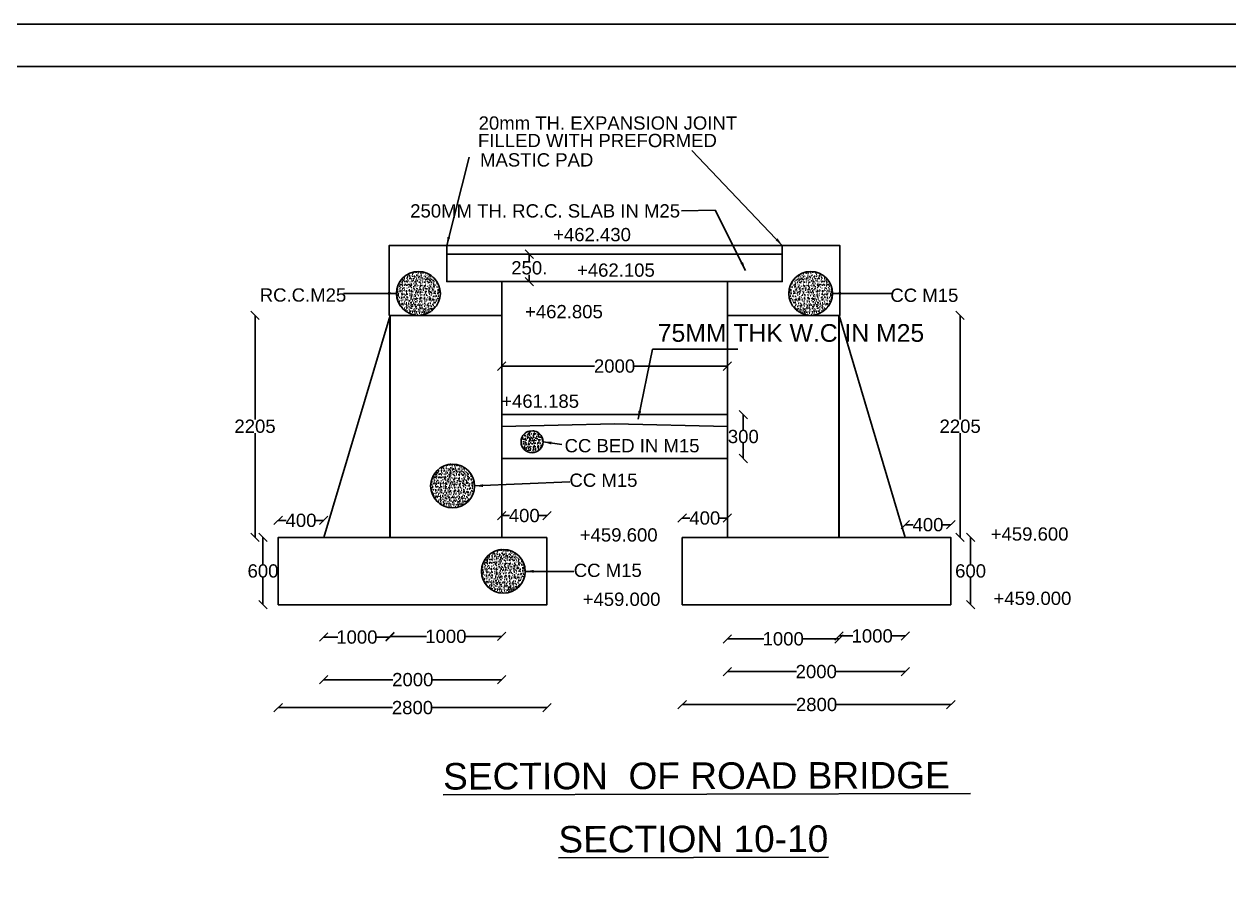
# Model space of a CAD drawing. Header units: millimetres. Extents: x 5124 to 6568637, y 2311 to 91879094.
# Drawn here: x 3502829 to 3516447, y 45954419 to 45964315 of the extents above; entities that cross this region are included whole.
import ezdxf

# ---------------------------------------------------------------- set-up
doc = ezdxf.new("R2010")
doc.units = ezdxf.units.MM
doc.header["$MEASUREMENT"] = 0
doc.linetypes.add('ACAD_ISO02W100', pattern=[15, 12, -3])
for name, color, linetype in [('DIMENSION', 7, 'Continuous'), ('DRAWING', 7, 'Continuous'), ('TEXT', 7, 'Continuous')]:
    doc.layers.add(name, color=color, linetype=linetype)
doc.styles.get("Standard").update_dxf_attribs({"font": 'arial.ttf', "height": 150})
doc.dimstyles.get("Standard").update_dxf_attribs({"dimtxt": 200, "dimasz": 110, "dimexe": 0.18, "dimexo": 0.0625, "dimgap": 0.09, "dimtad": 0, "dimtih": 1, "dimtoh": 1, "dimdec": 0, "dimzin": 0, "dimdsep": 46, "dimtxsty": 'Standard', "dimblk": 'OBLIQUE', "dimcen": 0.09, "dimse1": 1, "dimse2": 1, "dimadec": 0, "dimazin": 0, "dimtfac": 1, "dimtdec": 0, "dimtofl": 0, "dimtmove": 0, "dimatfit": 3, "dimfxl": 1, "dimtolj": 1, "dimtzin": 0, "dimarcsym": 0})

# ---------------------------------------------------------------- blocks, each defined once
blk = doc.blocks.new('_Oblique')
at = {"color": 0, "linetype": 'ByBlock', "lineweight": -2}
blk.add_line((-0.5, -0.5), (0.5, 0.5), dxfattribs=at)
blk = doc.blocks.new('*D69')
at = {"layer": 'Defpoints', "color": 0}
for p in [(3505701, 45958516), (3505529, 45957755), (3505701, 45957755)]:
    blk.add_point(p, dxfattribs=at)
at = {"layer": 'DIMENSION', "color": 0, "lineweight": -2}
for p, q in [((3505529, 45958516), (3505529, 45958212)), ((3505529, 45957755), (3505529, 45958058))]:
    blk.add_line(p, q, dxfattribs=at)
at = {"layer": 'DIMENSION', "color": 0, "lineweight": -2, "xscale": 95, "yscale": 95, "zscale": 95}
for p, rotation in [((3505529, 45958516), 90), ((3505529, 45957755), 270)]:
    blk.add_blockref('_Oblique', p, dxfattribs=dict(at, rotation=rotation))
at = {"layer": 'DIMENSION', "color": 0, "insert": (3505529, 45958135), "char_height": 150, "attachment_point": 5}
blk.add_mtext('\\A1;600', dxfattribs=at)
blk = doc.blocks.new('*D70')
at = {"layer": 'Defpoints', "color": 0}
for p in [(3505701, 45958707), (3505701, 45958516), (3506216, 45958516)]:
    blk.add_point(p, dxfattribs=at)
at = {"layer": 'DIMENSION', "color": 0, "lineweight": -2}
for p, q in [((3505701, 45958707), (3505790, 45958707)), ((3506216, 45958707), (3506127, 45958707))]:
    blk.add_line(p, q, dxfattribs=at)
at = {"layer": 'DIMENSION', "color": 0, "lineweight": -2, "xscale": 95, "yscale": 95, "zscale": 95, "rotation": 180}
blk.add_blockref('_Oblique', (3505701, 45958707), dxfattribs=at)
at = {"layer": 'DIMENSION', "color": 0, "lineweight": -2, "xscale": 95, "yscale": 95, "zscale": 95}
blk.add_blockref('_Oblique', (3506216, 45958707), dxfattribs=at)
at = {"layer": 'DIMENSION', "color": 0, "insert": (3505959, 45958707), "char_height": 150, "attachment_point": 5}
blk.add_mtext('\\A1;400', dxfattribs=at)
blk = doc.blocks.new('*D71')
at = {"layer": 'Defpoints', "color": 0}
for p in [(3505439, 45961023), (3506957, 45961023), (3505701, 45958516)]:
    blk.add_point(p, dxfattribs=at)
at = {"layer": 'DIMENSION', "color": 0, "lineweight": -2}
for p, q in [((3505439, 45961023), (3505439, 45959846)), ((3505439, 45958516), (3505439, 45959693))]:
    blk.add_line(p, q, dxfattribs=at)
at = {"layer": 'DIMENSION', "color": 0, "lineweight": -2, "xscale": 95, "yscale": 95, "zscale": 95}
for p, rotation in [((3505439, 45961023), 90), ((3505439, 45958516), 270)]:
    blk.add_blockref('_Oblique', p, dxfattribs=dict(at, rotation=rotation))
at = {"layer": 'DIMENSION', "color": 0, "insert": (3505439, 45959770), "char_height": 150, "attachment_point": 5}
blk.add_mtext('\\A1;2205', dxfattribs=at)
blk = doc.blocks.new('*D72')
at = {"layer": 'Defpoints', "color": 0}
for p in [(3508227, 45958761), (3508227, 45958516), (3508738, 45958516)]:
    blk.add_point(p, dxfattribs=at)
at = {"layer": 'DIMENSION', "color": 0, "lineweight": -2}
for p, q in [((3508227, 45958761), (3508314, 45958761)), ((3508738, 45958761), (3508651, 45958761))]:
    blk.add_line(p, q, dxfattribs=at)
at = {"layer": 'DIMENSION', "color": 0, "lineweight": -2, "xscale": 95, "yscale": 95, "zscale": 95, "rotation": 180}
blk.add_blockref('_Oblique', (3508227, 45958761), dxfattribs=at)
at = {"layer": 'DIMENSION', "color": 0, "lineweight": -2, "xscale": 95, "yscale": 95, "zscale": 95}
blk.add_blockref('_Oblique', (3508738, 45958761), dxfattribs=at)
at = {"layer": 'DIMENSION', "color": 0, "insert": (3508482, 45958761), "char_height": 150, "attachment_point": 5}
blk.add_mtext('\\A1;400', dxfattribs=at)
blk = doc.blocks.new('*D73')
at = {"layer": 'Defpoints', "color": 0}
for p in [(3506216, 45958516), (3506965, 45958516), (3506216, 45957388)]:
    blk.add_point(p, dxfattribs=at)
at = {"layer": 'DIMENSION', "color": 0, "lineweight": -2}
for p, q in [((3506216, 45957388), (3506374, 45957388)), ((3506965, 45957388), (3506807, 45957388))]:
    blk.add_line(p, q, dxfattribs=at)
at = {"layer": 'DIMENSION', "color": 0, "lineweight": -2, "xscale": 95, "yscale": 95, "zscale": 95, "rotation": 180}
blk.add_blockref('_Oblique', (3506216, 45957388), dxfattribs=at)
at = {"layer": 'DIMENSION', "color": 0, "lineweight": -2, "xscale": 95, "yscale": 95, "zscale": 95}
blk.add_blockref('_Oblique', (3506965, 45957388), dxfattribs=at)
at = {"layer": 'DIMENSION', "color": 0, "insert": (3506590, 45957388), "char_height": 150, "attachment_point": 5}
blk.add_mtext('\\A1;1000', dxfattribs=at)
blk = doc.blocks.new('*D74')
at = {"layer": 'Defpoints', "color": 0}
for p in [(3508227, 45958516), (3506965, 45957388), (3508227, 45957396)]:
    blk.add_point(p, dxfattribs=at)
at = {"layer": 'DIMENSION', "color": 0, "lineweight": -2}
for p, q in [((3506965, 45957396), (3507379, 45957396)), ((3508227, 45957396), (3507813, 45957396))]:
    blk.add_line(p, q, dxfattribs=at)
at = {"layer": 'DIMENSION', "color": 0, "lineweight": -2, "xscale": 95, "yscale": 95, "zscale": 95, "rotation": 180}
blk.add_blockref('_Oblique', (3506965, 45957396), dxfattribs=at)
at = {"layer": 'DIMENSION', "color": 0, "lineweight": -2, "xscale": 95, "yscale": 95, "zscale": 95}
blk.add_blockref('_Oblique', (3508227, 45957396), dxfattribs=at)
at = {"layer": 'DIMENSION', "color": 0, "insert": (3507596, 45957396), "char_height": 150, "attachment_point": 5}
blk.add_mtext('\\A1;1000', dxfattribs=at)
blk = doc.blocks.new('*D75')
at = {"layer": 'Defpoints', "color": 0}
for p in [(3506216, 45957388), (3508227, 45957396), (3508227, 45956907)]:
    blk.add_point(p, dxfattribs=at)
at = {"layer": 'DIMENSION', "color": 0, "lineweight": -2}
for p, q in [((3506216, 45956907), (3506997, 45956907)), ((3508227, 45956907), (3507447, 45956907))]:
    blk.add_line(p, q, dxfattribs=at)
at = {"layer": 'DIMENSION', "color": 0, "lineweight": -2, "xscale": 95, "yscale": 95, "zscale": 95, "rotation": 180}
blk.add_blockref('_Oblique', (3506216, 45956907), dxfattribs=at)
at = {"layer": 'DIMENSION', "color": 0, "lineweight": -2, "xscale": 95, "yscale": 95, "zscale": 95}
blk.add_blockref('_Oblique', (3508227, 45956907), dxfattribs=at)
at = {"layer": 'DIMENSION', "color": 0, "insert": (3507222, 45956907), "char_height": 150, "attachment_point": 5}
blk.add_mtext('\\A1;2000', dxfattribs=at)
blk = doc.blocks.new('*D76')
at = {"layer": 'Defpoints', "color": 0}
for p in [(3505701, 45957755), (3508738, 45957755), (3508738, 45956591)]:
    blk.add_point(p, dxfattribs=at)
at = {"layer": 'DIMENSION', "color": 0, "lineweight": -2}
for p, q in [((3505701, 45956591), (3506994, 45956591)), ((3508738, 45956591), (3507445, 45956591))]:
    blk.add_line(p, q, dxfattribs=at)
at = {"layer": 'DIMENSION', "color": 0, "lineweight": -2, "xscale": 95, "yscale": 95, "zscale": 95, "rotation": 180}
blk.add_blockref('_Oblique', (3505701, 45956591), dxfattribs=at)
at = {"layer": 'DIMENSION', "color": 0, "lineweight": -2, "xscale": 95, "yscale": 95, "zscale": 95}
blk.add_blockref('_Oblique', (3508738, 45956591), dxfattribs=at)
at = {"layer": 'DIMENSION', "color": 0, "insert": (3507219, 45956591), "char_height": 150, "attachment_point": 5}
blk.add_mtext('\\A1;2800', dxfattribs=at)
blk = doc.blocks.new('*D77')
at = {"layer": 'Defpoints', "color": 0}
for p in [(3508227, 45960450), (3510778, 45960450), (3510778, 45960450)]:
    blk.add_point(p, dxfattribs=at)
at = {"layer": 'DIMENSION', "color": 0, "lineweight": -2}
for p, q in [((3508227, 45960450), (3509277, 45960450)), ((3510778, 45960450), (3509728, 45960450))]:
    blk.add_line(p, q, dxfattribs=at)
at = {"layer": 'DIMENSION', "color": 0, "lineweight": -2, "xscale": 95, "yscale": 95, "zscale": 95, "rotation": 180}
blk.add_blockref('_Oblique', (3508227, 45960450), dxfattribs=at)
at = {"layer": 'DIMENSION', "color": 0, "lineweight": -2, "xscale": 95, "yscale": 95, "zscale": 95}
blk.add_blockref('_Oblique', (3510778, 45960450), dxfattribs=at)
at = {"layer": 'DIMENSION', "color": 0, "insert": (3509503, 45960450), "char_height": 150, "attachment_point": 5}
blk.add_mtext('\\A1;2000', dxfattribs=at)
blk = doc.blocks.new('*D78')
at = {"layer": 'Defpoints', "color": 0}
for p in [(3510267, 45958733), (3510267, 45958516), (3510778, 45958516)]:
    blk.add_point(p, dxfattribs=at)
at = {"layer": 'DIMENSION', "color": 0, "lineweight": -2}
for p, q in [((3510267, 45958733), (3510354, 45958733)), ((3510778, 45958733), (3510691, 45958733))]:
    blk.add_line(p, q, dxfattribs=at)
at = {"layer": 'DIMENSION', "color": 0, "lineweight": -2, "xscale": 95, "yscale": 95, "zscale": 95, "rotation": 180}
blk.add_blockref('_Oblique', (3510267, 45958733), dxfattribs=at)
at = {"layer": 'DIMENSION', "color": 0, "lineweight": -2, "xscale": 95, "yscale": 95, "zscale": 95}
blk.add_blockref('_Oblique', (3510778, 45958733), dxfattribs=at)
at = {"layer": 'DIMENSION', "color": 0, "insert": (3510523, 45958733), "char_height": 150, "attachment_point": 5}
blk.add_mtext('\\A1;400', dxfattribs=at)
blk = doc.blocks.new('*D79')
at = {"layer": 'Defpoints', "color": 0}
for p in [(3512789, 45958658), (3512789, 45958516), (3513304, 45958516)]:
    blk.add_point(p, dxfattribs=at)
at = {"layer": 'DIMENSION', "color": 0, "lineweight": -2}
for p, q in [((3512789, 45958658), (3512878, 45958658)), ((3513304, 45958658), (3513215, 45958658))]:
    blk.add_line(p, q, dxfattribs=at)
at = {"layer": 'DIMENSION', "color": 0, "lineweight": -2, "xscale": 95, "yscale": 95, "zscale": 95, "rotation": 180}
blk.add_blockref('_Oblique', (3512789, 45958658), dxfattribs=at)
at = {"layer": 'DIMENSION', "color": 0, "lineweight": -2, "xscale": 95, "yscale": 95, "zscale": 95}
blk.add_blockref('_Oblique', (3513304, 45958658), dxfattribs=at)
at = {"layer": 'DIMENSION', "color": 0, "insert": (3513046, 45958658), "char_height": 150, "attachment_point": 5}
blk.add_mtext('\\A1;400', dxfattribs=at)
blk = doc.blocks.new('*D80')
at = {"layer": 'Defpoints', "color": 0}
for p in [(3510778, 45958516), (3512040, 45958516), (3512040, 45957368)]:
    blk.add_point(p, dxfattribs=at)
at = {"layer": 'DIMENSION', "color": 0, "lineweight": -2}
for p, q in [((3510778, 45957368), (3511192, 45957368)), ((3512040, 45957368), (3511626, 45957368))]:
    blk.add_line(p, q, dxfattribs=at)
at = {"layer": 'DIMENSION', "color": 0, "lineweight": -2, "xscale": 95, "yscale": 95, "zscale": 95, "rotation": 180}
blk.add_blockref('_Oblique', (3510778, 45957368), dxfattribs=at)
at = {"layer": 'DIMENSION', "color": 0, "lineweight": -2, "xscale": 95, "yscale": 95, "zscale": 95}
blk.add_blockref('_Oblique', (3512040, 45957368), dxfattribs=at)
at = {"layer": 'DIMENSION', "color": 0, "insert": (3511409, 45957368), "char_height": 150, "attachment_point": 5}
blk.add_mtext('\\A1;1000', dxfattribs=at)
blk = doc.blocks.new('*D81')
at = {"layer": 'Defpoints', "color": 0}
for p in [(3512789, 45958516), (3512040, 45957368), (3512789, 45957401)]:
    blk.add_point(p, dxfattribs=at)
at = {"layer": 'DIMENSION', "color": 0, "lineweight": -2}
for p, q in [((3512040, 45957401), (3512198, 45957401)), ((3512789, 45957401), (3512631, 45957401))]:
    blk.add_line(p, q, dxfattribs=at)
at = {"layer": 'DIMENSION', "color": 0, "lineweight": -2, "xscale": 95, "yscale": 95, "zscale": 95, "rotation": 180}
blk.add_blockref('_Oblique', (3512040, 45957401), dxfattribs=at)
at = {"layer": 'DIMENSION', "color": 0, "lineweight": -2, "xscale": 95, "yscale": 95, "zscale": 95}
blk.add_blockref('_Oblique', (3512789, 45957401), dxfattribs=at)
at = {"layer": 'DIMENSION', "color": 0, "insert": (3512415, 45957401), "char_height": 150, "attachment_point": 5}
blk.add_mtext('\\A1;1000', dxfattribs=at)
blk = doc.blocks.new('*D82')
at = {"layer": 'Defpoints', "color": 0}
for p in [(3510778, 45957368), (3512789, 45957401), (3512789, 45956998)]:
    blk.add_point(p, dxfattribs=at)
at = {"layer": 'DIMENSION', "color": 0, "lineweight": -2}
for p, q in [((3510778, 45956998), (3511558, 45956998)), ((3512789, 45956998), (3512009, 45956998))]:
    blk.add_line(p, q, dxfattribs=at)
at = {"layer": 'DIMENSION', "color": 0, "lineweight": -2, "xscale": 95, "yscale": 95, "zscale": 95, "rotation": 180}
blk.add_blockref('_Oblique', (3510778, 45956998), dxfattribs=at)
at = {"layer": 'DIMENSION', "color": 0, "lineweight": -2, "xscale": 95, "yscale": 95, "zscale": 95}
blk.add_blockref('_Oblique', (3512789, 45956998), dxfattribs=at)
at = {"layer": 'DIMENSION', "color": 0, "insert": (3511783, 45956998), "char_height": 150, "attachment_point": 5}
blk.add_mtext('\\A1;2000', dxfattribs=at)
blk = doc.blocks.new('*D83')
at = {"layer": 'Defpoints', "color": 0}
for p in [(3510267, 45957755), (3513304, 45957755), (3513304, 45956626)]:
    blk.add_point(p, dxfattribs=at)
at = {"layer": 'DIMENSION', "color": 0, "lineweight": -2}
for p, q in [((3510267, 45956626), (3511561, 45956626)), ((3513304, 45956626), (3512011, 45956626))]:
    blk.add_line(p, q, dxfattribs=at)
at = {"layer": 'DIMENSION', "color": 0, "lineweight": -2, "xscale": 95, "yscale": 95, "zscale": 95, "rotation": 180}
blk.add_blockref('_Oblique', (3510267, 45956626), dxfattribs=at)
at = {"layer": 'DIMENSION', "color": 0, "lineweight": -2, "xscale": 95, "yscale": 95, "zscale": 95}
blk.add_blockref('_Oblique', (3513304, 45956626), dxfattribs=at)
at = {"layer": 'DIMENSION', "color": 0, "insert": (3511786, 45956626), "char_height": 150, "attachment_point": 5}
blk.add_mtext('\\A1;2800', dxfattribs=at)
blk = doc.blocks.new('*D84')
at = {"layer": 'Defpoints', "color": 0}
for p in [(3513304, 45958516), (3513527, 45958516), (3513304, 45957755)]:
    blk.add_point(p, dxfattribs=at)
at = {"layer": 'DIMENSION', "color": 0, "lineweight": -2}
for p, q in [((3513527, 45958516), (3513527, 45958212)), ((3513527, 45957755), (3513527, 45958058))]:
    blk.add_line(p, q, dxfattribs=at)
at = {"layer": 'DIMENSION', "color": 0, "lineweight": -2, "xscale": 95, "yscale": 95, "zscale": 95}
for p, rotation in [((3513527, 45958516), 90), ((3513527, 45957755), 270)]:
    blk.add_blockref('_Oblique', p, dxfattribs=dict(at, rotation=rotation))
at = {"layer": 'DIMENSION', "color": 0, "insert": (3513527, 45958135), "char_height": 150, "attachment_point": 5}
blk.add_mtext('\\A1;600', dxfattribs=at)
blk = doc.blocks.new('*D85')
at = {"layer": 'Defpoints', "color": 0}
for p in [(3512040, 45961023), (3513409, 45961023), (3513304, 45958516)]:
    blk.add_point(p, dxfattribs=at)
at = {"layer": 'DIMENSION', "color": 0, "lineweight": -2}
for p, q in [((3513409, 45961023), (3513409, 45959846)), ((3513409, 45958516), (3513409, 45959693))]:
    blk.add_line(p, q, dxfattribs=at)
at = {"layer": 'DIMENSION', "color": 0, "lineweight": -2, "xscale": 95, "yscale": 95, "zscale": 95}
for p, rotation in [((3513409, 45961023), 90), ((3513409, 45958516), 270)]:
    blk.add_blockref('_Oblique', p, dxfattribs=dict(at, rotation=rotation))
at = {"layer": 'DIMENSION', "color": 0, "insert": (3513409, 45959770), "char_height": 150, "attachment_point": 5}
blk.add_mtext('\\A1;2205', dxfattribs=at)
blk = doc.blocks.new('*D86')
at = {"layer": 'Defpoints', "color": 0}
for p in [(3510484, 45959902), (3510958, 45959902), (3510484, 45959406)]:
    blk.add_point(p, dxfattribs=at)
at = {"layer": 'DIMENSION', "color": 0, "lineweight": -2}
for p, q in [((3510958, 45959902), (3510958, 45959731)), ((3510958, 45959406), (3510958, 45959578))]:
    blk.add_line(p, q, dxfattribs=at)
at = {"layer": 'DIMENSION', "color": 0, "lineweight": -2, "xscale": 95, "yscale": 95, "zscale": 95}
for p, rotation in [((3510958, 45959902), 90), ((3510958, 45959406), 270)]:
    blk.add_blockref('_Oblique', p, dxfattribs=dict(at, rotation=rotation))
at = {"layer": 'DIMENSION', "color": 0, "insert": (3510958, 45959654), "char_height": 150, "attachment_point": 5}
blk.add_mtext('\\A1;300', dxfattribs=at)
blk = doc.blocks.new('*D87')
at = {"layer": 'Defpoints', "color": 0}
for p in [(3508452, 45961715), (3508539, 45961715), (3508452, 45961405)]:
    blk.add_point(p, dxfattribs=at)
at = {"layer": 'DIMENSION', "color": 0, "lineweight": -2}
for p, q in [((3508539, 45961715), (3508539, 45961637)), ((3508539, 45961405), (3508539, 45961483))]:
    blk.add_line(p, q, dxfattribs=at)
at = {"layer": 'DIMENSION', "color": 0, "lineweight": -2, "xscale": 95, "yscale": 95, "zscale": 95}
for p, rotation in [((3508539, 45961715), 90), ((3508539, 45961405), 270)]:
    blk.add_blockref('_Oblique', p, dxfattribs=dict(at, rotation=rotation))
at = {"layer": 'DIMENSION', "color": 0, "insert": (3508539, 45961560), "char_height": 150, "attachment_point": 5}
blk.add_mtext('\\A1;250.', dxfattribs=at)

msp = doc.modelspace()

# ---------------------------------------------------------------- hatches: boundary and pattern name
at = {"layer": 'DRAWING'}
h = msp.add_hatch(dxfattribs=at)
h.set_pattern_fill('AR-CONC,_O', color=256, scale=10)
h.set_pattern_definition([(50, (72521.367, 558.82), (71.72601826, -6.2752135), [7.5, -82.5]), (355, (72521.37, 558.82), (-13.87513336, 75.21921337), [6, -66]), (100.4514, (72527.344, 558.3), (57.85093817, 68.94395421), [6.374019, -70.1142112]), (46.1842, (72521.37, 578.82), (106.72410486, -16.55190143), [11.25, -123.75]), (96.6356, (72530.26, 577.44), (93.46627055, 97.4117871), [9.5610288, -105.1713]), (351.1842, (72521.37, 578.82), (93.46619451, 97.4118601), [9, -99]), (21, (72531.367, 573.82), (59.69070521, -40.26188907), [7.5, -82.5]), (326, (72531.37, 573.82), (24.33153319, 72.5150045), [6, -66]), (71.4514, (72536.34, 570.464), (84.02226286, 32.25304967), [6.374019, -70.1142112]), (37.5, (72521.367, 558.82), (1.215985532, 33.289385383), [0, -65.2, 0, -67, 0, -66.25]), (7.5, (72521.367, 558.82), (26.306953744, 39.441171188), [0, -38.2, 0, -63.7, 0, -25.25]), (327.5, (72499.067, 558.82), (53.382243617, -2.255487173), [0, -25, 0, -78, 0, -103.5]), (317.5, (72489.067, 558.82), (58.318616934, 10.010498233), [0, -32.5, 0, -51.8, 0, -73.5])])
h.paths.add_polyline_path([(3507037.9, 45961271.5, 1), (3507534, 45961271.5, 1)])
h = msp.add_hatch(dxfattribs=at)
h.set_pattern_fill('AR-CONC,_O', color=256, scale=10)
h.set_pattern_definition([(130, (6946483.71, 558.82), (-71.72601826, -6.2752135), [7.5, -82.5]), (185, (6946483.71, 558.82), (13.87513336, 75.21921337), [6, -66]), (79.5486, (6946477.734, 558.3), (-57.85093817, 68.94395421), [6.374019, -70.1142112]), (133.8158, (6946483.71, 578.82), (-106.72410486, -16.55190143), [11.25, -123.75]), (83.3644, (6946474.82, 577.44), (-93.46627055, 97.4117871), [9.5610288, -105.1713]), (188.8158, (6946483.71, 578.82), (-93.46619451, 97.4118601), [9, -99]), (159, (6946473.71, 573.82), (-59.69070521, -40.26188907), [7.5, -82.5]), (214, (6946473.71, 573.82), (-24.33153319, 72.5150045), [6, -66]), (108.5486, (6946468.74, 570.464), (-84.02226286, 32.25304967), [6.374019, -70.1142112]), (142.5, (6946483.712, 558.82), (-1.215985532, 33.289385383), [0, -65.2, 0, -67, 0, -66.25]), (172.5, (6946483.71, 558.82), (-26.306953744, 39.441171188), [0, -38.2, 0, -63.7, 0, -25.25]), (212.5, (6946506.012, 558.82), (-53.382243617, -2.255487173), [0, -25, 0, -78, 0, -103.5]), (222.5, (6946516.01, 558.82), (-58.318616934, 10.010498233), [0, -32.5, 0, -51.8, 0, -73.5])])
h.paths.add_polyline_path([(3511471.1, 45961271.5, 1), (3511967.1, 45961271.5, 1)])
h = msp.add_hatch(dxfattribs=at)
h.set_pattern_fill('AR-CONC,_O', color=256, scale=10)
h.set_pattern_definition([(50, (73805.51, -1117.476), (71.72601826, -6.2752135), [7.5, -82.5]), (355, (73805.51, -1117.476), (-13.87513336, 75.21921337), [6, -66]), (100.4514, (73811.49, -1118), (57.85093817, 68.94395421), [6.374019, -70.1142112]), (46.1842, (73805.51, -1097.48), (106.72410486, -16.55190143), [11.25, -123.75]), (96.6356, (73814.4, -1098.86), (93.46627055, 97.4117871), [9.5610288, -105.1713]), (351.1842, (73805.51, -1097.48), (93.46619451, 97.4118601), [9, -99]), (21, (73815.51, -1102.476), (59.69070521, -40.26188907), [7.5, -82.5]), (326, (73815.51, -1102.476), (24.33153319, 72.5150045), [6, -66]), (71.4514, (73820.485, -1105.83), (84.02226286, 32.25304967), [6.374019, -70.1142112]), (37.5, (73805.51, -1117.476), (1.215985532, 33.289385383), [0, -65.2, 0, -67, 0, -66.25]), (7.5, (73805.51, -1117.476), (26.306953744, 39.441171188), [0, -38.2, 0, -63.7, 0, -25.25]), (327.5, (73783.21, -1117.476), (53.382243617, -2.255487173), [0, -25, 0, -78, 0, -103.5]), (317.5, (73773.21, -1117.476), (58.318616934, 10.010498233), [0, -32.5, 0, -51.8, 0, -73.5])])
h.paths.add_polyline_path([(3508694.4, 45959595.2, 1), (3508445.8, 45959595.2, 1)])
h = msp.add_hatch(dxfattribs=at)
h.set_pattern_fill('AR-CONC,_O', color=256, scale=10)
h.set_pattern_definition([(50, (72907.21, -1616.624), (71.72601826, -6.2752135), [7.5, -82.5]), (355, (72907.21, -1616.624), (-13.87513336, 75.21921337), [6, -66]), (100.4514, (72913.186, -1617.15), (57.85093817, 68.94395421), [6.374019, -70.1142112]), (46.1842, (72907.21, -1596.62), (106.72410486, -16.55190143), [11.25, -123.75]), (96.6356, (72916.1, -1598), (93.46627055, 97.4117871), [9.5610288, -105.1713]), (351.1842, (72907.21, -1596.62), (93.46619451, 97.4118601), [9, -99]), (21, (72917.21, -1601.624), (59.69070521, -40.26188907), [7.5, -82.5]), (326, (72917.21, -1601.624), (24.33153319, 72.5150045), [6, -66]), (71.4514, (72922.18, -1604.98), (84.02226286, 32.25304967), [6.374019, -70.1142112]), (37.5, (72907.209, -1616.624), (1.215985532, 33.289385383), [0, -65.2, 0, -67, 0, -66.25]), (7.5, (72907.21, -1616.624), (26.306953744, 39.441171188), [0, -38.2, 0, -63.7, 0, -25.25]), (327.5, (72884.909, -1616.624), (53.382243617, -2.255487173), [0, -25, 0, -78, 0, -103.5]), (317.5, (72874.91, -1616.624), (58.318616934, 10.010498233), [0, -32.5, 0, -51.8, 0, -73.5])])
h.paths.add_polyline_path([(3507423.8, 45959096.1, 1), (3507919.8, 45959096.1, 1)])
h = msp.add_hatch(dxfattribs=at)
h.set_pattern_fill('AR-CONC,_O', color=256, scale=10)
h.set_pattern_definition([(50, (73480.95, -2581.33), (71.72601826, -6.2752135), [7.5, -82.5]), (355, (73480.95, -2581.33), (-13.87513336, 75.21921337), [6, -66]), (100.4514, (73486.93, -2581.85), (57.85093817, 68.94395421), [6.374019, -70.1142112]), (46.1842, (73480.95, -2561.33), (106.72410486, -16.55190143), [11.25, -123.75]), (96.6356, (73489.85, -2562.71), (93.46627055, 97.4117871), [9.5610288, -105.1713]), (351.1842, (73480.95, -2561.33), (93.46619451, 97.4118601), [9, -99]), (21, (73490.95, -2566.33), (59.69070521, -40.26188907), [7.5, -82.5]), (326, (73490.95, -2566.33), (24.33153319, 72.5150045), [6, -66]), (71.4514, (73495.93, -2569.684), (84.02226286, 32.25304967), [6.374019, -70.1142112]), (37.5, (73480.952, -2581.328), (1.215985532, 33.289385383), [0, -65.2, 0, -67, 0, -66.25]), (7.5, (73480.952, -2581.33), (26.306953744, 39.441171188), [0, -38.2, 0, -63.7, 0, -25.25]), (327.5, (73458.652, -2581.328), (53.382243617, -2.255487173), [0, -25, 0, -78, 0, -103.5]), (317.5, (73448.652, -2581.33), (58.318616934, 10.010498233), [0, -32.5, 0, -51.8, 0, -73.5])])
h.paths.add_polyline_path([(3507997.5, 45958131.4, 1), (3508493.6, 45958131.4, 1)])

# ---------------------------------------------------------------- linework, layer by layer
for points in [[(3482927.4, 45964314.6), (3529783.3, 45964314.6), (3529783.3, 45931808.1), (3482927.4, 45931808.1)], [(3483405.6, 45963836.4), (3529305.1, 45963836.4), (3529305.1, 45932286.3), (3483405.6, 45932286.3)], [(3508227.2, 45958515.5), (3506216, 45958515.5), (3506964.8, 45961023.5), (3508227.2, 45961023.5)], [(3510777.9, 45958515.5), (3512789, 45958515.5), (3512040.2, 45961023.5), (3510777.9, 45961023.5)], [(3508737.7, 45958515.5), (3505701.2, 45958515.5), (3505701.2, 45957754.5), (3508737.7, 45957754.5)], [(3510267.4, 45958515.5), (3513303.9, 45958515.5), (3513303.9, 45957754.5), (3510267.4, 45957754.5)]]:
    msp.add_lwpolyline(points, close=True, dxfattribs=at)
for points in [[(3508227.2, 45961023.5), (3508227.2, 45961405.3), (3507606, 45961405.3), (3507606, 45961814.7), (3506956.9, 45961814.7), (3506956.9, 45961023.5)], [(3507606, 45961814.7), (3509502.5, 45961814.7)], [(3509502.5, 45961714.9), (3507606, 45961714.9)], [(3511399.1, 45961814.7), (3509502.5, 45961814.7)], [(3509502.5, 45961714.9), (3511399.1, 45961714.9)], [(3510777.9, 45961023.5), (3510777.9, 45961405.3), (3511399.1, 45961405.3), (3511399.1, 45961814.7), (3512048.2, 45961814.7), (3512048.2, 45961023.5)], [(3508227.2, 45961405.3), (3509502.5, 45961405.3)], [(3510777.9, 45961405.3), (3509502.5, 45961405.3)], [(3508227.2, 45959902.3), (3509502.5, 45959902.3)], [(3509502.5, 45959796.6), (3508227.2, 45959769.5)], [(3510777.9, 45959902.3), (3509502.5, 45959902.3)], [(3509502.5, 45959796.6), (3510777.9, 45959769.5)], [(3509502.5, 45959406.1), (3508227.2, 45959406.1)], [(3509502.5, 45959406.1), (3510777.9, 45959406.1)]]:
    msp.add_lwpolyline(points, dxfattribs=at)
at = {"layer": 'DRAWING', "linetype": 'ACAD_ISO02W100', "ltscale": 20, "const_width": 25}
for points in [[(3506964.8, 45961023.5), (3506964.8, 45958515.5)], [(3512040.2, 45961023.5), (3512040.2, 45958515.5)]]:
    msp.add_lwpolyline(points, dxfattribs=at)
at = {"layer": 'DRAWING'}
for centre, radius in [((3507286, 45961271.5), 248), ((3511719.1, 45961271.5), 248), ((3508570.1, 45959595.2), 124.3), ((3507671.8, 45959096.1), 248), ((3508245.6, 45958131.4), 248)]:
    msp.add_circle(centre, radius, dxfattribs=at)

# ---------------------------------------------------------------- texts
at = {"layer": 'TEXT'}
for s, height, p in [('20mm TH. EXPANSION JOINT ', 150, (3507966.4, 45963121.9)), ('FILLED WITH PREFORMED', 150, (3507958.8, 45962924.5)), ('MASTIC PAD', 150, (3507982.5, 45962705.5)), ('250MM TH. RC.C. SLAB IN M25', 150, (3507192.9, 45962129.3)), ('+462.430', 150, (3508808.4, 45961861.4)), ('+462.105', 150, (3509078, 45961460.1)), (' RC.C.M25', 150, (3505434, 45961178.7)), ('CC M15', 150, (3512620.4, 45961176.1)), ('+462.805', 150, (3508490.7, 45960990.8)), ('75MM THK W.C IN M25', 200, (3509991.5, 45960724.8)), ('+461.185', 150, (3508221.6, 45959979.2)), ('CC BED IN M15', 150, (3508938, 45959476.1)), ('CC M15', 150, (3508993.1, 45959086.1)), ('+459.600', 150, (3509109.8, 45958468)), ('+459.600', 150, (3513754.4, 45958478.3)), ('CC M15', 150, (3509041.8, 45958067.6)), ('+459.000', 150, (3509141.9, 45957741.4)), ('+459.000', 150, (3513786.5, 45957751.7))]:
    msp.add_text(s, height=height, dxfattribs=at).set_placement(p)
for s, p in [('%%USECTION  OF ROAD BRIDGE  ', (3507565.1, 45955665.1)), ('%%USECTION 10-10', (3508868.5, 45954954.1))]:
    msp.add_text(s, height=300, rotation=0.1412, dxfattribs=at).set_placement(p)

# ---------------------------------------------------------------- dimensions: what is measured, and where the dimension line sits
at = {"layer": 'DIMENSION'}
for base, p1, p2, text, picture, middle in [((3508539, 45961714.9), (3508451.9, 45961405.3), (3508451.9, 45961714.9), '250.', '*D87', (3508539, 45961560.1)), ((3505439.5, 45961023.5), (3505701.2, 45958515.5), (3506956.9, 45961023.5), '2205', '*D71', (3505439.5, 45959769.5)), ((3513409.4, 45961023.5), (3513303.9, 45958515.5), (3512040.2, 45961023.5), '2205', '*D85', (3513409.4, 45959769.5)), ((3510958.3, 45959902.3), (3510484, 45959406.1), (3510484, 45959902.3), '300', '*D86', (3510958.3, 45959654.2)), ((3505528.8, 45957754.5), (3505701.2, 45958515.5), (3505701.2, 45957754.5), '600', '*D69', (3505528.8, 45958135)), ((3513526.8, 45958515.5), (3513303.9, 45957754.5), (3513303.9, 45958515.5), '600', '*D84', (3513526.8, 45958135))]:
    dim = msp.add_linear_dim(base=base, p1=p1, p2=p2, angle=90, text=text, dimstyle='Standard', override={"dimasz": 95, "dimfxl": 2000, "dimarcsym": 1}, dxfattribs=at)
    dim.commit()
    dim.dimension.update_dxf_attribs({"geometry": picture, "text_midpoint": middle})
for base, p1, p2, text, picture, middle in [((3510777.9, 45960449.5), (3508227.2, 45960449.5), (3510777.9, 45960449.5), '2000', '*D77', (3509502.5, 45960449.5)), ((3508227.2, 45958761.2), (3508737.7, 45958515.5), (3508227.2, 45958515.5), '400', '*D72', (3508482.5, 45958761.2)), ((3505701.2, 45958707.4), (3506216, 45958515.5), (3505701.2, 45958515.5), '400', '*D70', (3505958.6, 45958707.4)), ((3510267.4, 45958732.7), (3510777.9, 45958515.5), (3510267.4, 45958515.5), '400', '*D78', (3510522.6, 45958732.7)), ((3512789, 45958658.3), (3513303.9, 45958515.5), (3512789, 45958515.5), '400', '*D79', (3513046.5, 45958658.3)), ((3506216, 45957388.4), (3506964.8, 45958515.5), (3506216, 45958515.5), '1000', '*D73', (3506590.4, 45957388.4)), ((3508227.2, 45957395.9), (3506964.8, 45957388.4), (3508227.2, 45958515.5), '1000', '*D74', (3507596, 45957395.9)), ((3512040.2, 45957368), (3510777.9, 45958515.5), (3512040.2, 45958515.5), '1000', '*D80', (3511409.1, 45957368)), ((3512789, 45957400.6), (3512040.2, 45957368), (3512789, 45958515.5), '1000', '*D81', (3512414.6, 45957400.6)), ((3508737.7, 45956590.5), (3505701.2, 45957754.5), (3508737.7, 45957754.5), '2800', '*D76', (3507219.5, 45956590.5)), ((3513303.9, 45956625.8), (3510267.4, 45957754.5), (3513303.9, 45957754.5), '2800', '*D83', (3511785.6, 45956625.8)), ((3508227.2, 45956907), (3506216, 45957388.4), (3508227.2, 45957395.9), '2000', '*D75', (3507221.6, 45956907)), ((3512789, 45956998.3), (3510777.9, 45957368), (3512789, 45957400.6), '2000', '*D82', (3511783.5, 45956998.3))]:
    dim = msp.add_linear_dim(base=base, p1=p1, p2=p2, text=text, dimstyle='Standard', override={"dimasz": 95, "dimfxl": 2000, "dimarcsym": 1}, dxfattribs=at)
    dim.commit()
    dim.dimension.update_dxf_attribs({"geometry": picture, "text_midpoint": middle})

# ---------------------------------------------------------------- leaders
for points in [[(3507606, 45961814.7), (3507860.3, 45962811.6)], [(3511399.1, 45961814.7), (3510374.8, 45962885.8)], [(3510983.9, 45961532.2), (3510641.2, 45962212.1), (3510258.7, 45962205)], [(3507037.9, 45961271.5), (3506440.3, 45961271.5)], [(3511967.1, 45961271.5), (3512650.5, 45961271.5)], [(3509769.4, 45959849.4), (3509931.2, 45960640.7), (3510895.6, 45960640.7)], [(3508694.4, 45959595.2), (3508906.3, 45959563.9)], [(3507919.8, 45959096.1), (3508998, 45959141.3)], [(3508493.6, 45958131.4), (3509041.7, 45958131.4)]]:
    msp.add_leader(points, dimstyle='Standard', override={"dimasz": 95, "dimgap": 0.09, "dimtad": 0, "dimfxl": 2000, "dimarcsym": 1}, dxfattribs=at)

doc.saveas('drawing.dxf')
